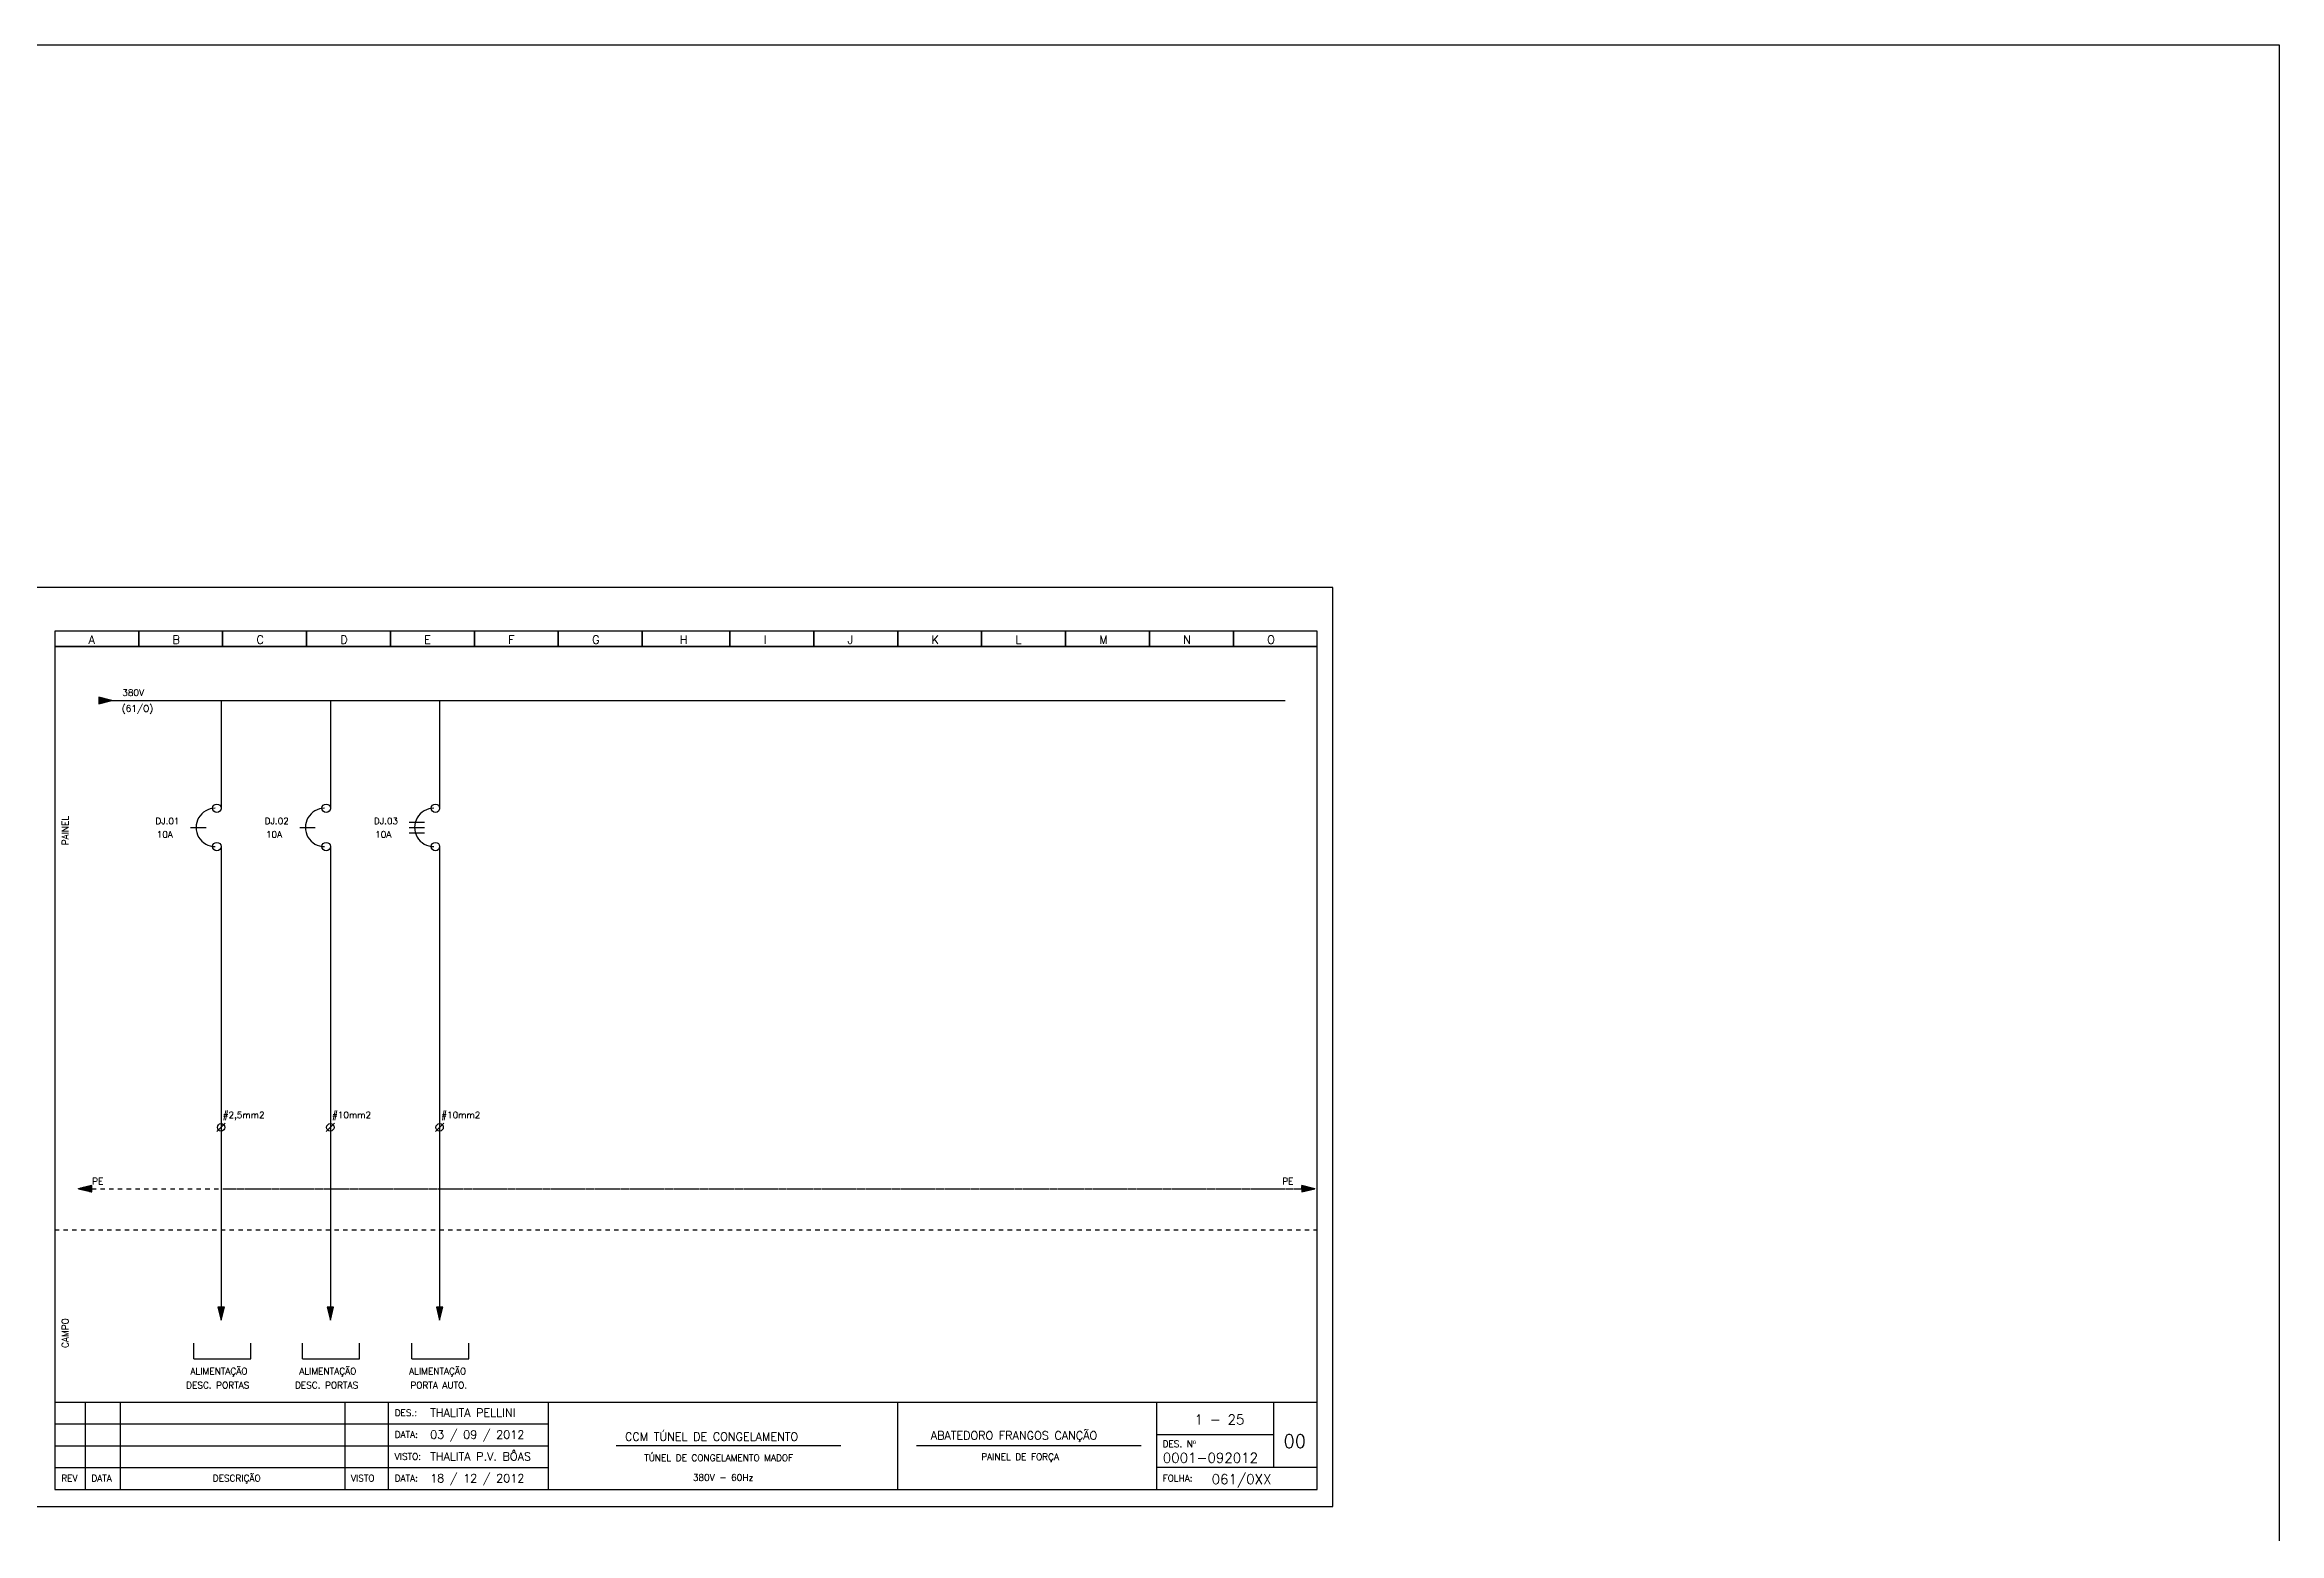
# Model space of a CAD drawing. Header units: millimetres. Extents: x 1974 to 2560, y 1429 to 1567.
# Drawn here: x 2508.4 to 2559.5, y 1533.1 to 1567.1 of the extents above; entities that cross this region are included whole.
import ezdxf

# ---------------------------------------------------------------- set-up
doc = ezdxf.new("R2010")
doc.units = ezdxf.units.MM
for name, pattern in [('DASHDOT2', [0.5, 0.25, -0.125, 0, -0.125]), ('DASHED', [0.75, 0.5, -0.25]), ('HIDDEN2', [0.1875, 0.125, -0.0625])]:
    doc.linetypes.add(name, pattern=pattern)
for name, color, linetype in [('ALIMENTAÇÃO', 6, 'Continuous'), ('CONECTOR_SAK', 2, 'Continuous'), ('DISJUNTOR', 5, 'Continuous'), ('EQUIPAMENTOS', 5, 'Continuous'), ('MARGEM', 1, 'Continuous'), ('PAINEL', 7, 'Continuous'), ('TERRA', 3, 'DASHED'), ('TEXTO', 4, 'Continuous'), ('TEXTO_2', 5, 'Continuous'), ('TIMBRE', 7, 'Continuous')]:
    doc.layers.add(name, color=color, linetype=linetype)
doc.styles.add('REGUA60', font='romans.shx', dxfattribs={"height": 2})
doc.styles.add('ROMANC', font='romanc.shx', dxfattribs={"height": 0.55})
doc.styles.add('ROMANS', font='romans.shx', dxfattribs={"height": 37})

msp = doc.modelspace()

# ---------------------------------------------------------------- hatches: boundary and pattern name
at = {"layer": 'EQUIPAMENTOS'}
for points in [[(2509.918, 1552.134), (2509.618, 1552.209), (2509.618, 1552.059)], [(2512.343, 1538.259), (2512.418, 1537.959), (2512.493, 1538.259)], [(2514.843, 1538.259), (2514.918, 1537.959), (2514.993, 1538.259)], [(2517.343, 1538.259), (2517.418, 1537.959), (2517.493, 1538.259)]]:
    msp.add_hatch(color=256, dxfattribs=at).paths.add_polyline_path(points)
at = {"layer": 'TERRA'}
h = msp.add_hatch(dxfattribs=at)
h.set_pattern_fill('ANSI31', color=256, scale=0.004, angle=180, style=0)
h.set_pattern_definition([(225, (2566.4115228, 1589.5872142), (0.0003535533906, -0.0003535533906), [])])
h.paths.add_polyline_path([(2509.157, 1540.967), (2509.457, 1540.967), (2509.457, 1541.042)])
h.paths.add_polyline_path([(2509.457, 1540.892), (2509.457, 1540.967), (2509.157, 1540.967)])
h = msp.add_hatch(dxfattribs=at)
h.set_pattern_fill('ANSI31', color=256, scale=0.004, style=0)
h.set_pattern_definition([(45, (2480.1870686, 1492.34762667), (-0.0003535533906, 0.0003535533906), [])])
h.paths.add_polyline_path([(2537.442, 1540.967), (2537.142, 1540.967), (2537.142, 1540.892)])
h.paths.add_polyline_path([(2537.142, 1541.042), (2537.142, 1540.967), (2537.442, 1540.967)])

# ---------------------------------------------------------------- linework, layer by layer
for p, q in [((2511.72, 1549.232), (2512.074, 1549.232)), ((2514.22, 1549.232), (2514.574, 1549.232)), ((2516.72, 1549.355), (2517.074, 1549.355)), ((2516.72, 1549.232), (2517.074, 1549.232)), ((2516.72, 1549.109), (2517.074, 1549.109)), ((2511.791, 1537.071), (2511.791, 1537.435)), ((2513.098, 1537.071), (2513.098, 1537.435)), ((2514.281, 1537.071), (2514.281, 1537.435)), ((2515.588, 1537.071), (2515.588, 1537.435)), ((2516.781, 1537.071), (2516.781, 1537.435)), ((2518.088, 1537.071), (2518.088, 1537.435)), ((2511.791, 1537.071), (2513.098, 1537.071)), ((2514.281, 1537.071), (2515.588, 1537.071)), ((2516.781, 1537.071), (2518.088, 1537.071))]:
    msp.add_line(p, q)
at = {"layer": 'ALIMENTAÇÃO', "color": 6}
for p, q in [((2512.418, 1552.134), (2512.418, 1549.653)), ((2514.918, 1552.134), (2514.918, 1549.653)), ((2517.418, 1552.134), (2517.418, 1549.653)), ((2512.418, 1548.793), (2512.418, 1538.258)), ((2514.918, 1548.793), (2514.918, 1538.259)), ((2517.418, 1548.793), (2517.418, 1538.259))]:
    msp.add_line(p, q, dxfattribs=at)
at = {"layer": 'CONECTOR_SAK'}
for p, q in [((2512.514, 1542.467), (2512.323, 1542.274)), ((2515.014, 1542.467), (2514.823, 1542.274)), ((2517.514, 1542.467), (2517.323, 1542.274))]:
    msp.add_line(p, q, dxfattribs=at)
for centre in [(2512.418, 1542.37), (2514.918, 1542.37), (2517.418, 1542.37)]:
    msp.add_circle(centre, 0.0846, dxfattribs=at)
at = {"layer": 'DISJUNTOR'}
for centre in [(2512.321, 1549.67), (2514.821, 1549.67), (2517.321, 1549.67), (2512.321, 1548.793), (2514.821, 1548.793), (2517.321, 1548.793)]:
    msp.add_circle(centre, 0.097, dxfattribs=at)
for centre in [(2512.284, 1549.232), (2514.784, 1549.232), (2517.284, 1549.232)]:
    msp.add_arc(centre, 0.438, 89.8656, 270.134, dxfattribs=at)
at = {"layer": 'EQUIPAMENTOS'}
msp.add_line((2509.918, 1552.134), (2536.765, 1552.134), dxfattribs=at)
msp.add_lwpolyline([(2267.845, 1567.141), (2559.507, 1567.141), (2559.507, 1444.388), (2267.845, 1444.388)], close=True, dxfattribs=at)
for points in [[(2509.618, 1552.059), (2509.918, 1552.134), (2509.618, 1552.209), (2509.618, 1552.059)], [(2512.343, 1538.259), (2512.418, 1537.959), (2512.493, 1538.259), (2512.343, 1538.259)], [(2514.843, 1538.259), (2514.918, 1537.959), (2514.993, 1538.259), (2514.843, 1538.259)], [(2517.343, 1538.259), (2517.418, 1537.959), (2517.493, 1538.259), (2517.343, 1538.259)]]:
    msp.add_lwpolyline(points, dxfattribs=at)
at = {"layer": 'MARGEM', "color": 7}
msp.add_lwpolyline([(2508.151, 1533.696), (2537.851, 1533.696), (2537.851, 1554.721), (2508.151, 1554.721)], close=True, dxfattribs=at)
at = {"layer": 'PAINEL', "color": 12, "linetype": 'HIDDEN2', "ltscale": 0.005}
msp.add_line((2508.613, 1540.027), (2537.498, 1540.027), dxfattribs=at)
at = {"layer": 'TERRA', "linetype": 'DASHDOT2', "ltscale": 0.0025}
for p, q in [((2509.457, 1540.967), (2537.142, 1540.967)), ((2509.457, 1540.967), (2537.142, 1540.967)), ((2512.568, 1540.967), (2537.442, 1540.967))]:
    msp.add_line(p, q, dxfattribs=at)
at = {"layer": 'TERRA'}
for points in [[(2509.457, 1541.042), (2509.157, 1540.967), (2509.457, 1540.892), (2509.457, 1541.042)], [(2509.457, 1541.042), (2509.157, 1540.967), (2509.457, 1540.892), (2509.457, 1541.042)], [(2537.142, 1540.892), (2537.442, 1540.967), (2537.142, 1541.042), (2537.142, 1540.892)], [(2537.142, 1540.892), (2537.442, 1540.967), (2537.142, 1541.042), (2537.142, 1540.892)]]:
    msp.add_lwpolyline(points, dxfattribs=at)
at = {"layer": 'TIMBRE', "color": 12}
msp.add_line((2537.498, 1553.721), (2508.613, 1553.721), dxfattribs=at)
at = {"layer": 'TIMBRE'}
for p, q in [((2508.613, 1536.084), (2537.498, 1536.084)), ((2509.313, 1534.084), (2509.313, 1536.084)), ((2510.113, 1534.084), (2510.113, 1536.084)), ((2515.251, 1536.084), (2515.251, 1534.084)), ((2516.251, 1534.084), (2516.251, 1536.084)), ((2519.904, 1536.084), (2519.904, 1534.084)), ((2527.894, 1536.084), (2527.894, 1534.084)), ((2533.822, 1536.084), (2533.822, 1534.084)), ((2536.498, 1536.084), (2536.498, 1534.584)), ((2508.613, 1535.584), (2519.904, 1535.584)), ((2536.498, 1535.334), (2533.822, 1535.334)), ((2508.613, 1535.084), (2519.904, 1535.084)), ((2526.598, 1535.084), (2521.454, 1535.084)), ((2533.469, 1535.084), (2528.326, 1535.084)), ((2508.613, 1534.584), (2519.904, 1534.584)), ((2537.498, 1534.584), (2533.822, 1534.584))]:
    msp.add_line(p, q, dxfattribs=at)
at = {"layer": 'TIMBRE', "color": 12}
for points in [[(2508.613, 1553.371), (2510.533, 1553.371), (2510.533, 1553.721), (2508.613, 1553.721)], [(2510.533, 1553.371), (2512.453, 1553.371), (2512.453, 1553.721), (2510.533, 1553.721)], [(2512.453, 1553.371), (2514.373, 1553.371), (2514.373, 1553.721), (2512.453, 1553.721)], [(2514.373, 1553.371), (2516.293, 1553.371), (2516.293, 1553.721), (2514.373, 1553.721)], [(2516.293, 1553.371), (2518.213, 1553.371), (2518.213, 1553.721), (2516.293, 1553.721)], [(2518.213, 1553.371), (2520.133, 1553.371), (2520.133, 1553.721), (2518.213, 1553.721)], [(2520.133, 1553.371), (2522.053, 1553.371), (2522.053, 1553.721), (2520.133, 1553.721)], [(2522.053, 1553.371), (2524.058, 1553.371), (2524.058, 1553.721), (2522.053, 1553.721)], [(2524.058, 1553.371), (2525.978, 1553.371), (2525.978, 1553.721), (2524.058, 1553.721)], [(2525.978, 1553.371), (2527.898, 1553.371), (2527.898, 1553.721), (2525.978, 1553.721)], [(2527.898, 1553.371), (2529.818, 1553.371), (2529.818, 1553.721), (2527.898, 1553.721)], [(2529.818, 1553.371), (2531.738, 1553.371), (2531.738, 1553.721), (2529.818, 1553.721)], [(2531.738, 1553.371), (2533.658, 1553.371), (2533.658, 1553.721), (2531.738, 1553.721)], [(2533.658, 1553.371), (2535.578, 1553.371), (2535.578, 1553.721), (2533.658, 1553.721)], [(2535.578, 1553.371), (2537.498, 1553.371), (2537.498, 1553.721), (2535.578, 1553.721)], [(2508.613, 1534.084), (2537.498, 1534.084), (2537.498, 1553.371), (2508.613, 1553.371)]]:
    msp.add_lwpolyline(points, close=True, dxfattribs=at)

# ---------------------------------------------------------------- texts
at = {"style": 'ROMANS'}
for s, p in [('TÚNEL DE CONGELAMENTO MADOF', (2522.098, 1534.736)), ('PAINEL DE FORÇA', (2529.809, 1534.757)), ('DES. Nº', (2533.958, 1535.053)), ('380V - 60Hz', (2523.212, 1534.284)), ('FOLHA:', (2533.958, 1534.266))]:
    msp.add_text(s, height=0.15, dxfattribs=at).set_placement(p)
at = {"layer": 'TEXTO'}
for s, height, style, p in [('A', 0.188, 'ROMANS', (2509.386, 1553.434)), ('B', 0.188, 'ROMANS', (2511.306, 1553.434)), ('C', 0.188, 'ROMANS', (2513.226, 1553.434)), ('D', 0.188, 'ROMANS', (2515.146, 1553.434)), ('E', 0.188, 'ROMANS', (2517.066, 1553.434)), ('F', 0.188, 'ROMANS', (2518.986, 1553.434)), ('G', 0.188, 'ROMANS', (2520.906, 1553.434)), ('H', 0.188, 'ROMANS', (2522.91, 1553.434)), ('I', 0.188, 'ROMANS', (2524.83, 1553.434)), ('J', 0.188, 'ROMANS', (2526.75, 1553.434)), ('K', 0.188, 'ROMANS', (2528.67, 1553.434)), ('L', 0.188, 'ROMANS', (2530.59, 1553.434)), ('M', 0.188, 'ROMANS', (2532.51, 1553.434)), ('N', 0.188, 'ROMANS', (2534.43, 1553.434)), ('O', 0.188, 'ROMANS', (2536.35, 1553.434)), ('380V', 0.15, 'ROMANS', (2510.156, 1552.24)), ('(61/O)', 0.15, 'ROMANS', (2510.145, 1551.88)), ('DJ.01', 0.148, 'ROMANS', (2510.914, 1549.305)), ('10A', 0.148, 'ROMANS', (2510.945, 1548.998)), ('DJ.02', 0.148, 'ROMANS', (2513.414, 1549.305)), ('10A', 0.148, 'ROMANS', (2513.445, 1548.998)), ('DJ.03', 0.148, 'ROMANS', (2515.914, 1549.305)), ('10A', 0.148, 'ROMANS', (2515.945, 1548.998)), ('#2,5mm2', 0.148, 'ROMANS', (2512.455, 1542.58)), ('#10mm2', 0.148, 'ROMANS', (2514.955, 1542.58)), ('#10mm2', 0.148, 'ROMANS', (2517.455, 1542.58)), ('PE', 0.15, 'ROMANS', (2509.469, 1541.062)), ('PE', 0.15, 'ROMANS', (2536.696, 1541.062)), ('ALIMENTAÇÃO', 0.15, 'REGUA60', (2511.717, 1536.716)), ('ALIMENTAÇÃO', 0.15, 'REGUA60', (2514.208, 1536.716)), ('ALIMENTAÇÃO', 0.15, 'REGUA60', (2516.719, 1536.716)), ('DESC. PORTAS', 0.15, 'REGUA60', (2511.617, 1536.396)), ('DESC. PORTAS', 0.15, 'REGUA60', (2514.108, 1536.396)), ('PORTA AUTO.', 0.15, 'REGUA60', (2516.748, 1536.394)), ('THALITA PELLINI', 0.1875, 'ROMANS', (2517.202, 1535.747)), ('03 / 09 / 2012', 0.1875, 'ROMANS', (2517.202, 1535.247)), ('THALITA P.V. BÔAS', 0.1875, 'ROMANS', (2517.202, 1534.747)), ('18 / 12 / 2012', 0.1875, 'ROMANS', (2517.202, 1534.247))]:
    msp.add_text(s, height=height, dxfattribs=dict(at, style=style)).set_placement(p)
at = {"layer": 'TEXTO', "style": 'REGUA60'}
for s, p in [('PAINEL', (2508.928, 1548.822)), ('CAMPO', (2508.928, 1537.321))]:
    msp.add_text(s, height=0.15, rotation=90, dxfattribs=at).set_placement(p)
at = {"layer": 'TEXTO', "color": 150, "style": 'ROMANS'}
for s, height, p in [('DES.:', 0.15, (2516.388, 1535.766)), ('DATA:', 0.15, (2516.388, 1535.266)), ('1 - 25', 0.225, (2534.692, 1535.573)), ('00', 0.3, (2536.725, 1535.04)), ('VISTO:', 0.15, (2516.388, 1534.766)), ('0001-092012', 0.225, (2533.963, 1534.697)), ('REV', 0.15, (2508.761, 1534.266)), ('DATA', 0.15, (2509.449, 1534.266)), ('DESCRIÇÃO', 0.15, (2512.225, 1534.266)), ('VISTO', 0.15, (2515.388, 1534.266)), ('DATA:', 0.15, (2516.388, 1534.266)), ('061/0XX', 0.225, (2535.081, 1534.207))]:
    msp.add_text(s, height=height, dxfattribs=at).set_placement(p)
at = {"layer": 'TEXTO_2', "style": 'ROMANC'}
for s, p in [('CCM TÚNEL DE CONGELAMENTO', (2521.658, 1535.199)), ('ABATEDORO FRANGOS CANÇÃO', (2528.655, 1535.228))]:
    msp.add_text(s, height=0.1875, dxfattribs=at).set_placement(p)

doc.saveas('drawing.dxf')
